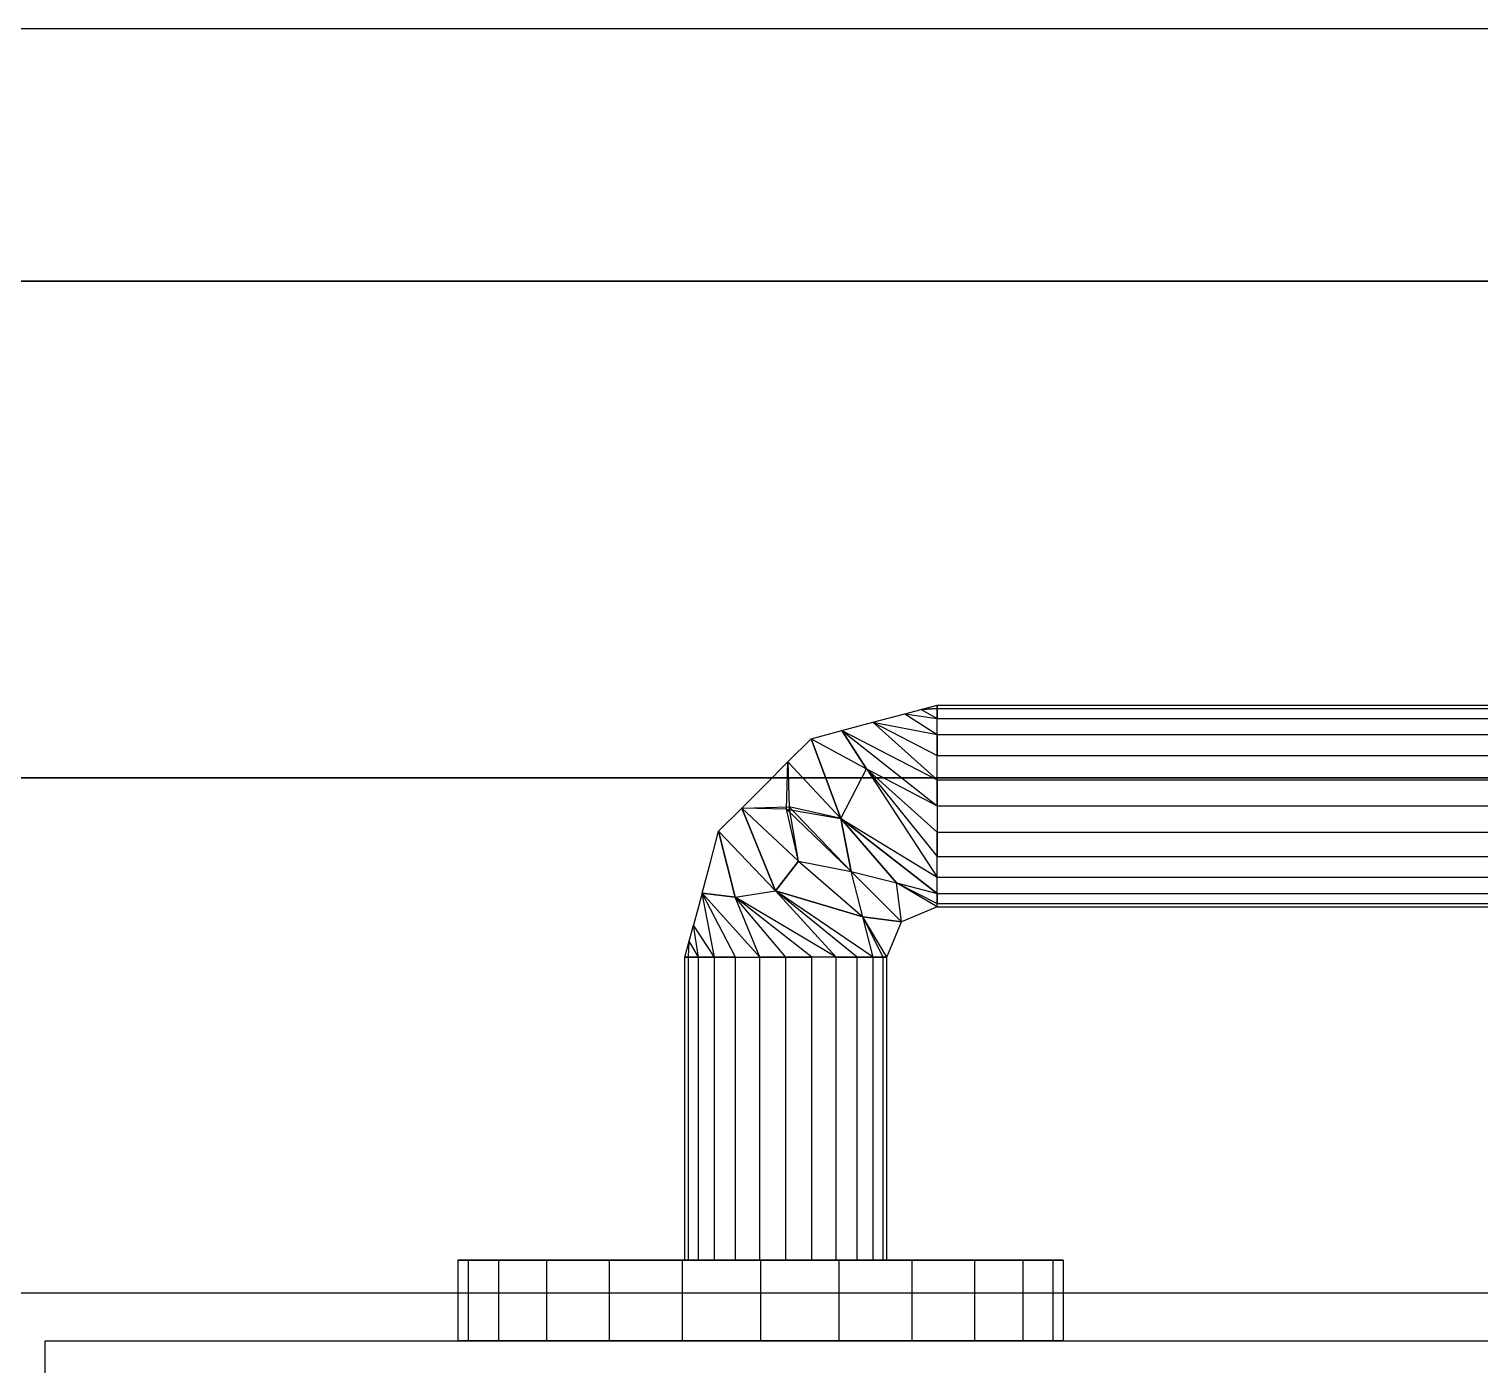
# Model space of a CAD drawing. Header units: millimetres. Extents: x 5543 to 15648, y 4351 to 19091.
# Drawn here: x 12288.1 to 12431.9, y 6018.9 to 6151.3 of the extents above; entities that cross this region are included whole.
import ezdxf

# ---------------------------------------------------------------- set-up
doc = ezdxf.new("R2010")
doc.units = ezdxf.units.MM
doc.layers.add('IfcObject', color=7, linetype='CONTINUOUS')

msp = doc.modelspace()

# ---------------------------------------------------------------- linework, layer by layer
at = {"layer": 'IfcObject'}
for p, q in [((14248.1, 6151.31, -4700), (6142.88, 6151.31, -4700)), ((14248.1, 6151.31, -4700), (6142.88, 6151.31, -4700)), ((13388.1, 6151.31, -5100), (11188.1, 6151.31, -5100)), ((13388.1, 6151.31, -5100), (11188.1, 6151.31, -5100)), ((11188.1, 6126.31, -5100), (13388.1, 6126.31, -5100)), ((11188.1, 6126.31, -5100), (13388.1, 6126.31, -5100)), ((13338.1, 6126.31, -5200), (11238.1, 6126.31, -5200)), ((13338.1, 6126.31, -5200), (11238.1, 6126.31, -5200)), ((12371.74, 6082.6, -6184), (12374.92, 6083.45, -6184)), ((12371.74, 6082.6, -6184), (12374.92, 6083.45, -6184)), ((12374.92, 6083.45, -6184), (12376.51, 6083.88, -6184)), ((12374.92, 6083.45, -6184), (12376.51, 6083.88, -6184)), ((12374.92, 6083.45, -6184), (12378.11, 6081.38, -6191.07)), ((12374.92, 6083.45, -6184), (12378.11, 6082.97, -6189)), ((12374.92, 6083.45, -6184), (12378.11, 6081.38, -6191.07)), ((12374.92, 6083.45, -6184), (12378.11, 6082.97, -6189)), ((12374.92, 6083.45, -6184), (12378.11, 6081.38, -6176.93)), ((12374.92, 6083.45, -6184), (12378.11, 6082.97, -6179)), ((12374.92, 6083.45, -6184), (12378.11, 6082.97, -6179)), ((12374.92, 6083.45, -6184), (12378.11, 6081.38, -6176.93)), ((12376.51, 6083.88, -6184), (12378.11, 6084.31, -6184)), ((12376.51, 6083.88, -6184), (12378.11, 6084.31, -6184)), ((12378.11, 6083.97, -6186.59), (12376.51, 6083.88, -6184)), ((12378.11, 6083.97, -6186.59), (12376.51, 6083.88, -6184)), ((12376.51, 6083.88, -6184), (12378.11, 6083.97, -6181.41)), ((12376.51, 6083.88, -6184), (12378.11, 6083.97, -6181.41)), ((12376.51, 6083.88, -6184), (12378.11, 6082.97, -6189)), ((12376.51, 6083.88, -6184), (12378.11, 6082.97, -6189)), ((12376.51, 6083.88, -6184), (12378.11, 6082.97, -6179)), ((12376.51, 6083.88, -6184), (12378.11, 6082.97, -6179)), ((12378.11, 6083.97, -6186.59), (12378.11, 6084.31, -6184)), ((12378.11, 6084.31, -6184), (12378.11, 6083.97, -6181.41)), ((12378.11, 6083.97, -6186.59), (12378.11, 6084.31, -6184)), ((12378.11, 6084.31, -6184), (12483.11, 6084.31, -6184)), ((12378.11, 6084.31, -6184), (12483.11, 6084.31, -6184)), ((12378.11, 6084.31, -6184), (12378.11, 6083.97, -6181.41)), ((12378.11, 6083.97, -6186.59), (12378.11, 6082.97, -6189)), ((12378.11, 6082.97, -6179), (12378.11, 6083.97, -6181.41)), ((12378.11, 6083.97, -6186.59), (12483.11, 6083.97, -6186.59)), ((12378.11, 6083.97, -6186.59), (12378.11, 6082.97, -6189)), ((12378.11, 6083.97, -6186.59), (12483.11, 6083.97, -6186.59)), ((12378.11, 6083.97, -6181.41), (12483.11, 6083.97, -6181.41)), ((12378.11, 6083.97, -6181.41), (12483.11, 6083.97, -6181.41)), ((12378.11, 6082.97, -6179), (12378.11, 6083.97, -6181.41)), ((12368.67, 6081.78, -6184), (12371.74, 6082.6, -6184)), ((12368.67, 6081.78, -6184), (12371.74, 6082.6, -6184)), ((12371.74, 6082.6, -6184), (12378.11, 6076.89, -6193.66)), ((12371.74, 6082.6, -6184), (12378.11, 6079.31, -6192.66)), ((12371.74, 6082.6, -6184), (12378.11, 6076.89, -6193.66)), ((12371.74, 6082.6, -6184), (12378.11, 6081.38, -6191.07)), ((12371.74, 6082.6, -6184), (12378.11, 6081.38, -6191.07)), ((12371.74, 6082.6, -6184), (12378.11, 6079.31, -6192.66)), ((12371.74, 6082.6, -6184), (12378.11, 6081.38, -6176.93)), ((12371.74, 6082.6, -6184), (12378.11, 6081.38, -6176.93)), ((12371.74, 6082.6, -6184), (12378.11, 6079.31, -6175.34)), ((12371.74, 6082.6, -6184), (12378.11, 6076.89, -6174.34)), ((12371.74, 6082.6, -6184), (12378.11, 6079.31, -6175.34)), ((12371.74, 6082.6, -6184), (12378.11, 6076.89, -6174.34)), ((12378.11, 6081.38, -6191.07), (12378.11, 6082.97, -6189)), ((12378.11, 6081.38, -6176.93), (12378.11, 6082.97, -6179)), ((12378.11, 6082.97, -6189), (12483.11, 6082.97, -6189)), ((12378.11, 6081.38, -6191.07), (12378.11, 6082.97, -6189)), ((12378.11, 6082.97, -6189), (12483.11, 6082.97, -6189)), ((12378.11, 6082.97, -6179), (12483.11, 6082.97, -6179)), ((12378.11, 6082.97, -6179), (12483.11, 6082.97, -6179)), ((12378.11, 6081.38, -6176.93), (12378.11, 6082.97, -6179)), ((12365.61, 6080.96, -6184), (12363.32, 6078.67, -6184)), ((12365.61, 6080.96, -6184), (12363.32, 6078.67, -6184)), ((12365.61, 6080.96, -6184), (12368.67, 6081.78, -6184)), ((12365.61, 6080.96, -6184), (12368.67, 6081.78, -6184)), ((12365.61, 6080.96, -6184), (12371.09, 6077.98, -6192.69)), ((12368.57, 6073.06, -6193.85), (12365.61, 6080.96, -6184)), ((12368.57, 6073.06, -6193.85), (12365.61, 6080.96, -6184)), ((12365.61, 6080.96, -6184), (12371.09, 6077.98, -6192.69)), ((12365.61, 6080.96, -6184), (12368.57, 6073.06, -6174.15)), ((12365.61, 6080.96, -6184), (12371.09, 6077.98, -6175.31)), ((12365.61, 6080.96, -6184), (12371.09, 6077.98, -6175.31)), ((12365.61, 6080.96, -6184), (12368.57, 6073.06, -6174.15)), ((12368.67, 6081.78, -6184), (12378.11, 6076.89, -6193.66)), ((12368.67, 6081.78, -6184), (12378.11, 6074.31, -6194)), ((12371.09, 6077.98, -6192.69), (12368.67, 6081.78, -6184)), ((12368.67, 6081.78, -6184), (12378.11, 6074.31, -6194)), ((12368.67, 6081.78, -6184), (12378.11, 6076.89, -6193.66)), ((12371.09, 6077.98, -6192.69), (12368.67, 6081.78, -6184)), ((12368.67, 6081.78, -6184), (12371.09, 6077.98, -6175.31)), ((12368.67, 6081.78, -6184), (12378.11, 6076.89, -6174.34)), ((12368.67, 6081.78, -6184), (12378.11, 6074.31, -6174)), ((12368.67, 6081.78, -6184), (12378.11, 6076.89, -6174.34)), ((12368.67, 6081.78, -6184), (12378.11, 6074.31, -6174)), ((12368.67, 6081.78, -6184), (12371.09, 6077.98, -6175.31)), ((12378.11, 6079.31, -6192.66), (12378.11, 6081.38, -6191.07)), ((12378.11, 6081.38, -6176.93), (12378.11, 6079.31, -6175.34)), ((12378.11, 6079.31, -6192.66), (12378.11, 6081.38, -6191.07)), ((12378.11, 6081.38, -6191.07), (12483.11, 6081.38, -6191.07)), ((12378.11, 6081.38, -6191.07), (12483.11, 6081.38, -6191.07)), ((12378.11, 6081.38, -6176.93), (12483.11, 6081.38, -6176.93)), ((12378.11, 6081.38, -6176.93), (12378.11, 6079.31, -6175.34)), ((12378.11, 6081.38, -6176.93), (12483.11, 6081.38, -6176.93)), ((12378.11, 6076.89, -6193.66), (12378.11, 6079.31, -6192.66)), ((12378.11, 6076.89, -6174.34), (12378.11, 6079.31, -6175.34)), ((12378.11, 6079.31, -6192.66), (12483.11, 6079.31, -6192.66)), ((12378.11, 6076.89, -6193.66), (12378.11, 6079.31, -6192.66)), ((12378.11, 6079.31, -6192.66), (12483.11, 6079.31, -6192.66)), ((12378.11, 6079.31, -6175.34), (12483.11, 6079.31, -6175.34)), ((12378.11, 6079.31, -6175.34), (12483.11, 6079.31, -6175.34)), ((12378.11, 6076.89, -6174.34), (12378.11, 6079.31, -6175.34)), ((12363.32, 6078.67, -6184), (12361.03, 6076.38, -6184)), ((12363.32, 6078.67, -6184), (12361.03, 6076.38, -6184)), ((12363.18, 6073.98, -6192.06), (12363.32, 6078.67, -6184)), ((12363.18, 6073.98, -6192.06), (12363.32, 6078.67, -6184)), ((12368.57, 6073.06, -6193.85), (12363.32, 6078.67, -6184)), ((12368.57, 6073.06, -6193.85), (12363.32, 6078.67, -6184)), ((12363.32, 6078.67, -6184), (12368.57, 6073.06, -6174.15)), ((12363.32, 6078.67, -6184), (12363.43, 6074.23, -6175.94)), ((12363.32, 6078.67, -6184), (12368.57, 6073.06, -6174.15)), ((12363.32, 6078.67, -6184), (12363.43, 6074.23, -6175.94)), ((12368.57, 6073.06, -6193.85), (12371.09, 6077.98, -6192.69)), ((12368.57, 6073.06, -6193.85), (12371.09, 6077.98, -6192.69)), ((12368.57, 6073.06, -6174.15), (12371.09, 6077.98, -6175.31)), ((12368.57, 6073.06, -6174.15), (12371.09, 6077.98, -6175.31)), ((12371.09, 6077.98, -6192.69), (12378.11, 6067.24, -6191.07)), ((12371.09, 6077.98, -6192.69), (12378.11, 6069.31, -6192.66)), ((12371.09, 6077.98, -6192.69), (12378.11, 6074.31, -6194)), ((12371.09, 6077.98, -6192.69), (12378.11, 6067.24, -6191.07)), ((12371.09, 6077.98, -6192.69), (12378.11, 6069.31, -6192.66)), ((12371.09, 6077.98, -6192.69), (12378.11, 6071.72, -6193.66)), ((12371.09, 6077.98, -6192.69), (12378.11, 6071.72, -6193.66)), ((12371.09, 6077.98, -6192.69), (12378.11, 6074.31, -6194)), ((12371.09, 6077.98, -6175.31), (12378.11, 6071.72, -6174.34)), ((12371.09, 6077.98, -6175.31), (12378.11, 6069.31, -6175.34)), ((12371.09, 6077.98, -6175.31), (12378.11, 6067.24, -6176.93)), ((12371.09, 6077.98, -6175.31), (12378.11, 6069.31, -6175.34)), ((12371.09, 6077.98, -6175.31), (12378.11, 6074.31, -6174)), ((12371.09, 6077.98, -6175.31), (12378.11, 6071.72, -6174.34)), ((12371.09, 6077.98, -6175.31), (12378.11, 6074.31, -6174)), ((12371.09, 6077.98, -6175.31), (12378.11, 6067.24, -6176.93)), ((11238.1, 6077.09, -5200), (13338.1, 6077.09, -5200)), ((11238.1, 6077.09, -5200), (13338.1, 6077.09, -5200)), ((13322.22, 6077.09, -5215.88), (11253.97, 6077.09, -5215.88)), ((13322.22, 6077.09, -5215.88), (11253.97, 6077.09, -5215.88)), ((12358.74, 6074.09, -6184), (12361.03, 6076.38, -6184)), ((12358.74, 6074.09, -6184), (12361.03, 6076.38, -6184)), ((12378.11, 6076.89, -6193.66), (12378.11, 6074.31, -6194)), ((12378.11, 6074.31, -6174), (12378.11, 6076.89, -6174.34)), ((12378.11, 6076.89, -6193.66), (12483.11, 6076.89, -6193.66)), ((12378.11, 6076.89, -6193.66), (12483.11, 6076.89, -6193.66)), ((12378.11, 6076.89, -6193.66), (12378.11, 6074.31, -6194)), ((12378.11, 6076.89, -6174.34), (12483.11, 6076.89, -6174.34)), ((12378.11, 6076.89, -6174.34), (12483.11, 6076.89, -6174.34)), ((12378.11, 6074.31, -6174), (12378.11, 6076.89, -6174.34)), ((12356.45, 6071.81, -6184), (12358.74, 6074.09, -6184)), ((12356.45, 6071.81, -6184), (12358.74, 6074.09, -6184)), ((12358.74, 6074.09, -6184), (12363.43, 6074.23, -6175.94)), ((12358.74, 6074.09, -6184), (12363.43, 6074.23, -6175.94)), ((12364.35, 6068.84, -6193.85), (12358.74, 6074.09, -6184)), ((12363.18, 6073.98, -6192.06), (12358.74, 6074.09, -6184)), ((12362.07, 6065.89, -6193.72), (12358.74, 6074.09, -6184)), ((12364.35, 6068.84, -6193.85), (12358.74, 6074.09, -6184)), ((12363.18, 6073.98, -6192.06), (12358.74, 6074.09, -6184)), ((12362.07, 6065.89, -6193.72), (12358.74, 6074.09, -6184)), ((12358.74, 6074.09, -6184), (12362.07, 6065.89, -6174.28)), ((12358.74, 6074.09, -6184), (12364.35, 6068.84, -6174.15)), ((12358.74, 6074.09, -6184), (12364.35, 6068.84, -6174.15)), ((12358.74, 6074.09, -6184), (12362.07, 6065.89, -6174.28)), ((12363.18, 6073.98, -6192.06), (12368.57, 6073.06, -6193.85)), ((12363.18, 6073.98, -6192.06), (12369.6, 6067.81, -6193.55)), ((12364.35, 6068.84, -6193.85), (12363.18, 6073.98, -6192.06)), ((12363.18, 6073.98, -6192.06), (12369.6, 6067.81, -6193.55)), ((12364.35, 6068.84, -6193.85), (12363.18, 6073.98, -6192.06)), ((12363.18, 6073.98, -6192.06), (12368.57, 6073.06, -6193.85)), ((12364.35, 6068.84, -6174.15), (12363.43, 6074.23, -6175.94)), ((12369.6, 6067.81, -6174.45), (12363.43, 6074.23, -6175.94)), ((12369.6, 6067.81, -6174.45), (12363.43, 6074.23, -6175.94)), ((12368.57, 6073.06, -6174.15), (12363.43, 6074.23, -6175.94)), ((12368.57, 6073.06, -6174.15), (12363.43, 6074.23, -6175.94)), ((12364.35, 6068.84, -6174.15), (12363.43, 6074.23, -6175.94)), ((12378.11, 6074.31, -6194), (12378.11, 6071.72, -6193.66)), ((12378.11, 6074.31, -6174), (12378.11, 6071.72, -6174.34)), ((12378.11, 6074.31, -6194), (12483.11, 6074.31, -6194)), ((12378.11, 6074.31, -6194), (12378.11, 6071.72, -6193.66)), ((12378.11, 6074.31, -6194), (12483.11, 6074.31, -6194)), ((12378.11, 6074.31, -6174), (12483.11, 6074.31, -6174)), ((12378.11, 6074.31, -6174), (12378.11, 6071.72, -6174.34)), ((12378.11, 6074.31, -6174), (12483.11, 6074.31, -6174)), ((12368.57, 6073.06, -6193.85), (12369.6, 6067.81, -6193.55)), ((12368.57, 6073.06, -6193.85), (12374.09, 6066.68, -6191.51)), ((12368.57, 6073.06, -6193.85), (12369.6, 6067.81, -6193.55)), ((12368.57, 6073.06, -6193.85), (12374.09, 6066.68, -6191.51)), ((12368.57, 6073.06, -6193.85), (12378.11, 6065.65, -6189)), ((12368.57, 6073.06, -6193.85), (12378.11, 6067.24, -6191.07)), ((12368.57, 6073.06, -6193.85), (12378.11, 6065.65, -6189)), ((12368.57, 6073.06, -6193.85), (12378.11, 6067.24, -6191.07)), ((12378.11, 6065.65, -6179), (12368.57, 6073.06, -6174.15)), ((12374.09, 6066.68, -6176.49), (12368.57, 6073.06, -6174.15)), ((12369.6, 6067.81, -6174.45), (12368.57, 6073.06, -6174.15)), ((12374.09, 6066.68, -6176.49), (12368.57, 6073.06, -6174.15)), ((12369.6, 6067.81, -6174.45), (12368.57, 6073.06, -6174.15)), ((12378.11, 6065.65, -6179), (12368.57, 6073.06, -6174.15)), ((12368.57, 6073.06, -6174.15), (12378.11, 6067.24, -6176.93)), ((12368.57, 6073.06, -6174.15), (12378.11, 6067.24, -6176.93)), ((12355.63, 6068.74, -6184), (12356.45, 6071.81, -6184)), ((12355.63, 6068.74, -6184), (12356.45, 6071.81, -6184)), ((12358.08, 6065.27, -6192.08), (12356.45, 6071.81, -6184)), ((12362.07, 6065.89, -6193.72), (12356.45, 6071.81, -6184)), ((12358.08, 6065.27, -6192.08), (12356.45, 6071.81, -6184)), ((12362.07, 6065.89, -6193.72), (12356.45, 6071.81, -6184)), ((12356.45, 6071.81, -6184), (12358.08, 6065.27, -6175.92)), ((12356.45, 6071.81, -6184), (12362.07, 6065.89, -6174.28)), ((12356.45, 6071.81, -6184), (12358.08, 6065.27, -6175.92)), ((12356.45, 6071.81, -6184), (12362.07, 6065.89, -6174.28)), ((12378.11, 6069.31, -6192.66), (12378.11, 6071.72, -6193.66)), ((12378.11, 6071.72, -6174.34), (12378.11, 6069.31, -6175.34)), ((12378.11, 6069.31, -6192.66), (12378.11, 6071.72, -6193.66)), ((12378.11, 6071.72, -6193.66), (12483.11, 6071.72, -6193.66)), ((12378.11, 6071.72, -6193.66), (12483.11, 6071.72, -6193.66)), ((12378.11, 6071.72, -6174.34), (12483.11, 6071.72, -6174.34)), ((12378.11, 6071.72, -6174.34), (12378.11, 6069.31, -6175.34)), ((12378.11, 6071.72, -6174.34), (12483.11, 6071.72, -6174.34)), ((12378.11, 6067.24, -6191.07), (12378.11, 6069.31, -6192.66)), ((12378.11, 6067.24, -6176.93), (12378.11, 6069.31, -6175.34)), ((12378.11, 6067.24, -6191.07), (12378.11, 6069.31, -6192.66)), ((12378.11, 6069.31, -6192.66), (12483.11, 6069.31, -6192.66)), ((12378.11, 6069.31, -6192.66), (12483.11, 6069.31, -6192.66)), ((12378.11, 6069.31, -6175.34), (12483.11, 6069.31, -6175.34)), ((12378.11, 6069.31, -6175.34), (12483.11, 6069.31, -6175.34)), ((12378.11, 6067.24, -6176.93), (12378.11, 6069.31, -6175.34)), ((12354.81, 6065.67, -6184), (12355.63, 6068.74, -6184)), ((12354.81, 6065.67, -6184), (12355.63, 6068.74, -6184)), ((12362.07, 6065.89, -6193.72), (12364.35, 6068.84, -6193.85)), ((12362.07, 6065.89, -6193.72), (12364.35, 6068.84, -6193.85)), ((12364.35, 6068.84, -6174.15), (12362.07, 6065.89, -6174.28)), ((12364.35, 6068.84, -6174.15), (12362.07, 6065.89, -6174.28)), ((12364.35, 6068.84, -6193.85), (12370.73, 6063.32, -6191.51)), ((12364.35, 6068.84, -6193.85), (12369.6, 6067.81, -6193.55)), ((12364.35, 6068.84, -6193.85), (12370.73, 6063.32, -6191.51)), ((12364.35, 6068.84, -6193.85), (12369.6, 6067.81, -6193.55)), ((12364.35, 6068.84, -6174.15), (12370.73, 6063.32, -6176.49)), ((12364.35, 6068.84, -6174.15), (12369.6, 6067.81, -6174.45)), ((12364.35, 6068.84, -6174.15), (12370.73, 6063.32, -6176.49)), ((12364.35, 6068.84, -6174.15), (12369.6, 6067.81, -6174.45)), ((12370.73, 6063.32, -6191.51), (12369.6, 6067.81, -6193.55)), ((12369.6, 6067.81, -6193.55), (12374.57, 6062.84, -6184)), ((12370.73, 6063.32, -6191.51), (12369.6, 6067.81, -6193.55)), ((12369.6, 6067.81, -6193.55), (12374.09, 6066.68, -6191.51)), ((12369.6, 6067.81, -6193.55), (12374.57, 6062.84, -6184)), ((12369.6, 6067.81, -6193.55), (12374.09, 6066.68, -6191.51)), ((12370.73, 6063.32, -6176.49), (12369.6, 6067.81, -6174.45)), ((12369.6, 6067.81, -6174.45), (12374.09, 6066.68, -6176.49)), ((12374.57, 6062.84, -6184), (12369.6, 6067.81, -6174.45)), ((12369.6, 6067.81, -6174.45), (12374.09, 6066.68, -6176.49)), ((12374.57, 6062.84, -6184), (12369.6, 6067.81, -6174.45)), ((12370.73, 6063.32, -6176.49), (12369.6, 6067.81, -6174.45)), ((12374.57, 6062.84, -6184), (12374.09, 6066.68, -6191.51)), ((12378.11, 6064.31, -6184), (12374.09, 6066.68, -6191.51)), ((12374.09, 6066.68, -6191.51), (12378.11, 6064.65, -6186.59)), ((12374.09, 6066.68, -6191.51), (12378.11, 6065.65, -6189)), ((12374.09, 6066.68, -6191.51), (12378.11, 6065.65, -6189)), ((12378.11, 6064.31, -6184), (12374.09, 6066.68, -6191.51)), ((12374.09, 6066.68, -6191.51), (12378.11, 6064.65, -6186.59)), ((12374.57, 6062.84, -6184), (12374.09, 6066.68, -6191.51)), ((12378.11, 6064.31, -6184), (12374.09, 6066.68, -6176.49)), ((12374.57, 6062.84, -6184), (12374.09, 6066.68, -6176.49)), ((12374.09, 6066.68, -6176.49), (12378.11, 6065.65, -6179)), ((12374.57, 6062.84, -6184), (12374.09, 6066.68, -6176.49)), ((12378.11, 6064.31, -6184), (12374.09, 6066.68, -6176.49)), ((12374.09, 6066.68, -6176.49), (12378.11, 6064.65, -6181.41)), ((12374.09, 6066.68, -6176.49), (12378.11, 6065.65, -6179)), ((12374.09, 6066.68, -6176.49), (12378.11, 6064.65, -6181.41)), ((12378.11, 6065.65, -6189), (12378.11, 6067.24, -6191.07)), ((12378.11, 6065.65, -6179), (12378.11, 6067.24, -6176.93)), ((12378.11, 6067.24, -6191.07), (12483.11, 6067.24, -6191.07)), ((12378.11, 6065.65, -6189), (12378.11, 6067.24, -6191.07)), ((12378.11, 6067.24, -6191.07), (12483.11, 6067.24, -6191.07)), ((12378.11, 6067.24, -6176.93), (12483.11, 6067.24, -6176.93)), ((12378.11, 6067.24, -6176.93), (12483.11, 6067.24, -6176.93)), ((12378.11, 6065.65, -6179), (12378.11, 6067.24, -6176.93)), ((12354.81, 6065.67, -6184), (12353.96, 6062.49, -6184)), ((12354.81, 6065.67, -6184), (12353.96, 6062.49, -6184)), ((12360.52, 6059.31, -6193.66), (12354.81, 6065.67, -6184)), ((12358.08, 6065.27, -6192.08), (12354.81, 6065.67, -6184)), ((12358.08, 6065.27, -6192.08), (12354.81, 6065.67, -6184)), ((12358.11, 6059.31, -6192.66), (12354.81, 6065.67, -6184)), ((12356.03, 6059.31, -6191.07), (12354.81, 6065.67, -6184)), ((12358.11, 6059.31, -6192.66), (12354.81, 6065.67, -6184)), ((12360.52, 6059.31, -6193.66), (12354.81, 6065.67, -6184)), ((12356.03, 6059.31, -6191.07), (12354.81, 6065.67, -6184)), ((12354.81, 6065.67, -6184), (12358.08, 6065.27, -6175.92)), ((12356.03, 6059.31, -6176.93), (12354.81, 6065.67, -6184)), ((12356.03, 6059.31, -6176.93), (12354.81, 6065.67, -6184)), ((12358.11, 6059.31, -6175.34), (12354.81, 6065.67, -6184)), ((12360.52, 6059.31, -6174.34), (12354.81, 6065.67, -6184)), ((12358.11, 6059.31, -6175.34), (12354.81, 6065.67, -6184)), ((12354.81, 6065.67, -6184), (12358.08, 6065.27, -6175.92)), ((12360.52, 6059.31, -6174.34), (12354.81, 6065.67, -6184)), ((12358.08, 6065.27, -6192.08), (12362.07, 6065.89, -6193.72)), ((12358.08, 6065.27, -6192.08), (12362.07, 6065.89, -6193.72)), ((12358.08, 6065.27, -6175.92), (12362.07, 6065.89, -6174.28)), ((12358.08, 6065.27, -6175.92), (12362.07, 6065.89, -6174.28)), ((12360.52, 6059.31, -6193.66), (12358.08, 6065.27, -6192.08)), ((12368.11, 6059.31, -6192.66), (12358.08, 6065.27, -6192.08)), ((12365.69, 6059.31, -6193.66), (12358.08, 6065.27, -6192.08)), ((12363.11, 6059.31, -6194), (12358.08, 6065.27, -6192.08)), ((12360.52, 6059.31, -6193.66), (12358.08, 6065.27, -6192.08)), ((12365.69, 6059.31, -6193.66), (12358.08, 6065.27, -6192.08)), ((12363.11, 6059.31, -6194), (12358.08, 6065.27, -6192.08)), ((12368.11, 6059.31, -6192.66), (12358.08, 6065.27, -6192.08)), ((12363.11, 6059.31, -6174), (12358.08, 6065.27, -6175.92)), ((12360.52, 6059.31, -6174.34), (12358.08, 6065.27, -6175.92)), ((12360.52, 6059.31, -6174.34), (12358.08, 6065.27, -6175.92)), ((12368.11, 6059.31, -6175.34), (12358.08, 6065.27, -6175.92)), ((12365.69, 6059.31, -6174.34), (12358.08, 6065.27, -6175.92)), ((12363.11, 6059.31, -6174), (12358.08, 6065.27, -6175.92)), ((12365.69, 6059.31, -6174.34), (12358.08, 6065.27, -6175.92)), ((12368.11, 6059.31, -6175.34), (12358.08, 6065.27, -6175.92)), ((12362.07, 6065.89, -6193.72), (12370.73, 6063.32, -6191.51)), ((12368.11, 6059.31, -6192.66), (12362.07, 6065.89, -6193.72)), ((12362.07, 6065.89, -6193.72), (12370.73, 6063.32, -6191.51)), ((12371.77, 6059.31, -6189), (12362.07, 6065.89, -6193.72)), ((12370.18, 6059.31, -6191.07), (12362.07, 6065.89, -6193.72)), ((12368.11, 6059.31, -6192.66), (12362.07, 6065.89, -6193.72)), ((12370.18, 6059.31, -6191.07), (12362.07, 6065.89, -6193.72)), ((12371.77, 6059.31, -6189), (12362.07, 6065.89, -6193.72)), ((12370.18, 6059.31, -6176.93), (12362.07, 6065.89, -6174.28)), ((12371.77, 6059.31, -6179), (12362.07, 6065.89, -6174.28)), ((12370.73, 6063.32, -6176.49), (12362.07, 6065.89, -6174.28)), ((12370.73, 6063.32, -6176.49), (12362.07, 6065.89, -6174.28)), ((12371.77, 6059.31, -6179), (12362.07, 6065.89, -6174.28)), ((12370.18, 6059.31, -6176.93), (12362.07, 6065.89, -6174.28)), ((12368.11, 6059.31, -6175.34), (12362.07, 6065.89, -6174.28)), ((12368.11, 6059.31, -6175.34), (12362.07, 6065.89, -6174.28)), ((12378.11, 6064.65, -6186.59), (12378.11, 6065.65, -6189)), ((12378.11, 6065.65, -6179), (12378.11, 6064.65, -6181.41)), ((12378.11, 6064.65, -6186.59), (12378.11, 6065.65, -6189)), ((12378.11, 6065.65, -6189), (12483.11, 6065.65, -6189)), ((12378.11, 6065.65, -6189), (12483.11, 6065.65, -6189)), ((12378.11, 6065.65, -6179), (12483.11, 6065.65, -6179)), ((12378.11, 6065.65, -6179), (12378.11, 6064.65, -6181.41)), ((12378.11, 6065.65, -6179), (12483.11, 6065.65, -6179)), ((12371.77, 6059.31, -6189), (12370.73, 6063.32, -6191.51)), ((12370.73, 6063.32, -6191.51), (12374.57, 6062.84, -6184)), ((12373.11, 6059.31, -6184), (12370.73, 6063.32, -6191.51)), ((12372.76, 6059.31, -6186.59), (12370.73, 6063.32, -6191.51)), ((12371.77, 6059.31, -6189), (12370.73, 6063.32, -6191.51)), ((12372.76, 6059.31, -6186.59), (12370.73, 6063.32, -6191.51)), ((12373.11, 6059.31, -6184), (12370.73, 6063.32, -6191.51)), ((12370.73, 6063.32, -6191.51), (12374.57, 6062.84, -6184)), ((12371.77, 6059.31, -6179), (12370.73, 6063.32, -6176.49)), ((12372.76, 6059.31, -6181.41), (12370.73, 6063.32, -6176.49)), ((12371.77, 6059.31, -6179), (12370.73, 6063.32, -6176.49)), ((12374.57, 6062.84, -6184), (12370.73, 6063.32, -6176.49)), ((12373.11, 6059.31, -6184), (12370.73, 6063.32, -6176.49)), ((12372.76, 6059.31, -6181.41), (12370.73, 6063.32, -6176.49)), ((12374.57, 6062.84, -6184), (12370.73, 6063.32, -6176.49)), ((12373.11, 6059.31, -6184), (12370.73, 6063.32, -6176.49)), ((12378.11, 6064.31, -6184), (12374.57, 6062.84, -6184)), ((12378.11, 6064.31, -6184), (12374.57, 6062.84, -6184)), ((12378.11, 6064.31, -6184), (12378.11, 6064.65, -6186.59)), ((12378.11, 6064.31, -6184), (12378.11, 6064.65, -6181.41)), ((12378.11, 6064.31, -6184), (12378.11, 6064.65, -6186.59)), ((12378.11, 6064.65, -6186.59), (12483.11, 6064.65, -6186.59)), ((12378.11, 6064.65, -6186.59), (12483.11, 6064.65, -6186.59)), ((12378.11, 6064.65, -6181.41), (12483.11, 6064.65, -6181.41)), ((12378.11, 6064.31, -6184), (12378.11, 6064.65, -6181.41)), ((12378.11, 6064.65, -6181.41), (12483.11, 6064.65, -6181.41)), ((12378.11, 6064.31, -6184), (12483.11, 6064.31, -6184)), ((12378.11, 6064.31, -6184), (12483.11, 6064.31, -6184)), ((12353.53, 6060.9, -6184), (12353.96, 6062.49, -6184)), ((12353.53, 6060.9, -6184), (12353.96, 6062.49, -6184)), ((12354.44, 6059.31, -6189), (12353.96, 6062.49, -6184)), ((12356.03, 6059.31, -6191.07), (12353.96, 6062.49, -6184)), ((12356.03, 6059.31, -6191.07), (12353.96, 6062.49, -6184)), ((12354.44, 6059.31, -6189), (12353.96, 6062.49, -6184)), ((12356.03, 6059.31, -6176.93), (12353.96, 6062.49, -6184)), ((12354.44, 6059.31, -6179), (12353.96, 6062.49, -6184)), ((12356.03, 6059.31, -6176.93), (12353.96, 6062.49, -6184)), ((12354.44, 6059.31, -6179), (12353.96, 6062.49, -6184)), ((12373.11, 6059.31, -6184), (12374.57, 6062.84, -6184)), ((12373.11, 6059.31, -6184), (12374.57, 6062.84, -6184)), ((12353.11, 6059.31, -6184), (12353.53, 6060.9, -6184)), ((12353.11, 6059.31, -6184), (12353.53, 6060.9, -6184)), ((12353.45, 6059.31, -6186.59), (12353.53, 6060.9, -6184)), ((12353.45, 6059.31, -6186.59), (12353.53, 6060.9, -6184)), ((12353.45, 6059.31, -6181.41), (12353.53, 6060.9, -6184)), ((12353.45, 6059.31, -6181.41), (12353.53, 6060.9, -6184)), ((12354.44, 6059.31, -6189), (12353.53, 6060.9, -6184)), ((12354.44, 6059.31, -6189), (12353.53, 6060.9, -6184)), ((12354.44, 6059.31, -6179), (12353.53, 6060.9, -6184)), ((12354.44, 6059.31, -6179), (12353.53, 6060.9, -6184)), ((12353.11, 6029.31, -6184), (12353.11, 6059.31, -6184)), ((12353.45, 6059.31, -6186.59), (12353.11, 6059.31, -6184)), ((12353.11, 6059.31, -6184), (12353.45, 6059.31, -6181.41)), ((12353.11, 6029.31, -6184), (12353.11, 6059.31, -6184)), ((12353.45, 6059.31, -6186.59), (12353.11, 6059.31, -6184)), ((12353.11, 6059.31, -6184), (12353.45, 6059.31, -6181.41)), ((12353.45, 6029.31, -6186.59), (12353.45, 6059.31, -6186.59)), ((12353.45, 6029.31, -6186.59), (12353.45, 6059.31, -6186.59)), ((12353.45, 6059.31, -6186.59), (12354.44, 6059.31, -6189)), ((12354.44, 6059.31, -6179), (12353.45, 6059.31, -6181.41)), ((12353.45, 6029.31, -6181.41), (12353.45, 6059.31, -6181.41)), ((12353.45, 6029.31, -6181.41), (12353.45, 6059.31, -6181.41)), ((12353.45, 6059.31, -6186.59), (12354.44, 6059.31, -6189)), ((12354.44, 6059.31, -6179), (12353.45, 6059.31, -6181.41)), ((12354.44, 6029.31, -6189), (12354.44, 6059.31, -6189)), ((12354.44, 6059.31, -6189), (12356.03, 6059.31, -6191.07)), ((12354.44, 6029.31, -6189), (12354.44, 6059.31, -6189)), ((12354.44, 6029.31, -6179), (12354.44, 6059.31, -6179)), ((12356.03, 6059.31, -6176.93), (12354.44, 6059.31, -6179)), ((12354.44, 6029.31, -6179), (12354.44, 6059.31, -6179)), ((12354.44, 6059.31, -6189), (12356.03, 6059.31, -6191.07)), ((12356.03, 6059.31, -6176.93), (12354.44, 6059.31, -6179)), ((12356.03, 6029.31, -6191.07), (12356.03, 6059.31, -6191.07)), ((12356.03, 6059.31, -6191.07), (12358.11, 6059.31, -6192.66)), ((12356.03, 6029.31, -6191.07), (12356.03, 6059.31, -6191.07)), ((12356.03, 6029.31, -6176.93), (12356.03, 6059.31, -6176.93)), ((12358.11, 6059.31, -6175.34), (12356.03, 6059.31, -6176.93)), ((12356.03, 6029.31, -6176.93), (12356.03, 6059.31, -6176.93)), ((12356.03, 6059.31, -6191.07), (12358.11, 6059.31, -6192.66)), ((12358.11, 6059.31, -6175.34), (12356.03, 6059.31, -6176.93)), ((12358.11, 6029.31, -6192.66), (12358.11, 6059.31, -6192.66)), ((12358.11, 6029.31, -6192.66), (12358.11, 6059.31, -6192.66)), ((12358.11, 6059.31, -6192.66), (12360.52, 6059.31, -6193.66)), ((12358.11, 6029.31, -6175.34), (12358.11, 6059.31, -6175.34)), ((12358.11, 6059.31, -6175.34), (12360.52, 6059.31, -6174.34)), ((12358.11, 6029.31, -6175.34), (12358.11, 6059.31, -6175.34)), ((12358.11, 6059.31, -6192.66), (12360.52, 6059.31, -6193.66)), ((12358.11, 6059.31, -6175.34), (12360.52, 6059.31, -6174.34)), ((12360.52, 6029.31, -6193.66), (12360.52, 6059.31, -6193.66)), ((12360.52, 6029.31, -6193.66), (12360.52, 6059.31, -6193.66)), ((12360.52, 6059.31, -6193.66), (12363.11, 6059.31, -6194)), ((12360.52, 6029.31, -6174.34), (12360.52, 6059.31, -6174.34)), ((12363.11, 6059.31, -6174), (12360.52, 6059.31, -6174.34)), ((12360.52, 6029.31, -6174.34), (12360.52, 6059.31, -6174.34)), ((12360.52, 6059.31, -6193.66), (12363.11, 6059.31, -6194)), ((12363.11, 6059.31, -6174), (12360.52, 6059.31, -6174.34)), ((12363.11, 6029.31, -6194), (12363.11, 6059.31, -6194)), ((12363.11, 6029.31, -6194), (12363.11, 6059.31, -6194)), ((12363.11, 6059.31, -6194), (12365.69, 6059.31, -6193.66)), ((12365.69, 6059.31, -6174.34), (12363.11, 6059.31, -6174)), ((12363.11, 6029.31, -6174), (12363.11, 6059.31, -6174)), ((12363.11, 6029.31, -6174), (12363.11, 6059.31, -6174)), ((12363.11, 6059.31, -6194), (12365.69, 6059.31, -6193.66)), ((12365.69, 6059.31, -6174.34), (12363.11, 6059.31, -6174)), ((12365.69, 6029.31, -6193.66), (12365.69, 6059.31, -6193.66)), ((12368.11, 6059.31, -6192.66), (12365.69, 6059.31, -6193.66)), ((12365.69, 6029.31, -6193.66), (12365.69, 6059.31, -6193.66)), ((12368.11, 6059.31, -6175.34), (12365.69, 6059.31, -6174.34)), ((12365.69, 6029.31, -6174.34), (12365.69, 6059.31, -6174.34)), ((12365.69, 6029.31, -6174.34), (12365.69, 6059.31, -6174.34)), ((12368.11, 6059.31, -6192.66), (12365.69, 6059.31, -6193.66)), ((12368.11, 6059.31, -6175.34), (12365.69, 6059.31, -6174.34)), ((12368.11, 6029.31, -6192.66), (12368.11, 6059.31, -6192.66)), ((12368.11, 6029.31, -6192.66), (12368.11, 6059.31, -6192.66)), ((12368.11, 6059.31, -6192.66), (12370.18, 6059.31, -6191.07)), ((12370.18, 6059.31, -6176.93), (12368.11, 6059.31, -6175.34)), ((12368.11, 6029.31, -6175.34), (12368.11, 6059.31, -6175.34)), ((12368.11, 6029.31, -6175.34), (12368.11, 6059.31, -6175.34)), ((12368.11, 6059.31, -6192.66), (12370.18, 6059.31, -6191.07)), ((12370.18, 6059.31, -6176.93), (12368.11, 6059.31, -6175.34)), ((12370.18, 6029.31, -6191.07), (12370.18, 6059.31, -6191.07)), ((12370.18, 6059.31, -6191.07), (12371.77, 6059.31, -6189)), ((12370.18, 6029.31, -6191.07), (12370.18, 6059.31, -6191.07)), ((12370.18, 6029.31, -6176.93), (12370.18, 6059.31, -6176.93)), ((12371.77, 6059.31, -6179), (12370.18, 6059.31, -6176.93)), ((12370.18, 6029.31, -6176.93), (12370.18, 6059.31, -6176.93)), ((12370.18, 6059.31, -6191.07), (12371.77, 6059.31, -6189)), ((12371.77, 6059.31, -6179), (12370.18, 6059.31, -6176.93)), ((12371.77, 6029.31, -6189), (12371.77, 6059.31, -6189)), ((12371.77, 6059.31, -6189), (12372.76, 6059.31, -6186.59)), ((12371.77, 6029.31, -6189), (12371.77, 6059.31, -6189)), ((12371.77, 6029.31, -6179), (12371.77, 6059.31, -6179)), ((12372.76, 6059.31, -6181.41), (12371.77, 6059.31, -6179)), ((12371.77, 6029.31, -6179), (12371.77, 6059.31, -6179)), ((12371.77, 6059.31, -6189), (12372.76, 6059.31, -6186.59)), ((12372.76, 6059.31, -6181.41), (12371.77, 6059.31, -6179)), ((12372.76, 6029.31, -6186.59), (12372.76, 6059.31, -6186.59)), ((12372.76, 6029.31, -6186.59), (12372.76, 6059.31, -6186.59)), ((12372.76, 6059.31, -6186.59), (12373.11, 6059.31, -6184)), ((12372.76, 6029.31, -6181.41), (12372.76, 6059.31, -6181.41)), ((12373.11, 6059.31, -6184), (12372.76, 6059.31, -6181.41)), ((12372.76, 6029.31, -6181.41), (12372.76, 6059.31, -6181.41)), ((12372.76, 6059.31, -6186.59), (12373.11, 6059.31, -6184)), ((12373.11, 6059.31, -6184), (12372.76, 6059.31, -6181.41)), ((12373.11, 6029.31, -6184), (12373.11, 6059.31, -6184)), ((12373.11, 6029.31, -6184), (12373.11, 6059.31, -6184)), ((12331.63, 6029.31, -6191.76), (12330.61, 6029.31, -6184)), ((12330.61, 6029.31, -6184), (12331.63, 6029.31, -6176.24)), ((12330.61, 6029.31, -6184), (12331.63, 6029.31, -6176.24)), ((12330.61, 6029.31, -6184), (12330.61, 6021.31, -6184)), ((12331.63, 6029.31, -6191.76), (12330.61, 6029.31, -6184)), ((12330.61, 6029.31, -6184), (12330.61, 6021.31, -6184)), ((12334.62, 6029.31, -6199), (12331.63, 6029.31, -6191.76)), ((12331.63, 6029.31, -6176.24), (12334.62, 6029.31, -6169)), ((12331.63, 6029.31, -6176.24), (12331.63, 6021.31, -6176.24)), ((12331.63, 6029.31, -6176.24), (12334.62, 6029.31, -6169)), ((12331.63, 6029.31, -6176.24), (12331.63, 6021.31, -6176.24)), ((12334.62, 6029.31, -6199), (12331.63, 6029.31, -6191.76)), ((12331.63, 6029.31, -6191.76), (12331.63, 6021.31, -6191.76)), ((12331.63, 6029.31, -6191.76), (12331.63, 6021.31, -6191.76)), ((12339.39, 6029.31, -6205.21), (12334.62, 6029.31, -6199)), ((12334.62, 6029.31, -6169), (12339.39, 6029.31, -6162.79)), ((12334.62, 6029.31, -6169), (12334.62, 6021.31, -6169)), ((12334.62, 6029.31, -6169), (12339.39, 6029.31, -6162.79)), ((12334.62, 6029.31, -6169), (12334.62, 6021.31, -6169)), ((12339.39, 6029.31, -6205.21), (12334.62, 6029.31, -6199)), ((12334.62, 6029.31, -6199), (12334.62, 6021.31, -6199)), ((12334.62, 6029.31, -6199), (12334.62, 6021.31, -6199)), ((12345.61, 6029.31, -6209.98), (12339.39, 6029.31, -6205.21)), ((12339.39, 6029.31, -6162.79), (12345.61, 6029.31, -6158.02)), ((12339.39, 6029.31, -6162.79), (12345.61, 6029.31, -6158.02)), ((12339.39, 6029.31, -6162.79), (12339.39, 6021.31, -6162.79)), ((12339.39, 6029.31, -6162.79), (12339.39, 6021.31, -6162.79)), ((12339.39, 6029.31, -6205.21), (12339.39, 6021.31, -6205.21)), ((12339.39, 6029.31, -6205.21), (12339.39, 6021.31, -6205.21)), ((12345.61, 6029.31, -6209.98), (12339.39, 6029.31, -6205.21)), ((12352.84, 6029.31, -6212.98), (12345.61, 6029.31, -6209.98)), ((12345.61, 6029.31, -6158.02), (12352.84, 6029.31, -6155.02)), ((12345.61, 6029.31, -6158.02), (12345.61, 6021.31, -6158.02)), ((12345.61, 6029.31, -6158.02), (12352.84, 6029.31, -6155.02)), ((12345.61, 6029.31, -6158.02), (12345.61, 6021.31, -6158.02)), ((12345.61, 6029.31, -6209.98), (12345.61, 6021.31, -6209.98)), ((12352.84, 6029.31, -6212.98), (12345.61, 6029.31, -6209.98)), ((12345.61, 6029.31, -6209.98), (12345.61, 6021.31, -6209.98)), ((12360.61, 6029.31, -6214), (12352.84, 6029.31, -6212.98)), ((12352.84, 6029.31, -6155.02), (12360.61, 6029.31, -6154)), ((12352.84, 6029.31, -6155.02), (12352.84, 6021.31, -6155.02)), ((12352.84, 6029.31, -6155.02), (12360.61, 6029.31, -6154)), ((12352.84, 6029.31, -6155.02), (12352.84, 6021.31, -6155.02)), ((12352.84, 6029.31, -6212.98), (12352.84, 6021.31, -6212.98)), ((12360.61, 6029.31, -6214), (12352.84, 6029.31, -6212.98)), ((12352.84, 6029.31, -6212.98), (12352.84, 6021.31, -6212.98)), ((12353.45, 6029.31, -6181.41), (12353.11, 6029.31, -6184)), ((12353.11, 6029.31, -6184), (12353.45, 6029.31, -6186.59)), ((12353.11, 6029.31, -6184), (12353.45, 6029.31, -6186.59)), ((12353.45, 6029.31, -6181.41), (12353.11, 6029.31, -6184)), ((12354.44, 6029.31, -6179), (12353.45, 6029.31, -6181.41)), ((12353.45, 6029.31, -6186.59), (12354.44, 6029.31, -6189)), ((12353.45, 6029.31, -6186.59), (12354.44, 6029.31, -6189)), ((12354.44, 6029.31, -6179), (12353.45, 6029.31, -6181.41)), ((12356.03, 6029.31, -6176.93), (12354.44, 6029.31, -6179)), ((12354.44, 6029.31, -6189), (12356.03, 6029.31, -6191.07)), ((12354.44, 6029.31, -6189), (12356.03, 6029.31, -6191.07)), ((12356.03, 6029.31, -6176.93), (12354.44, 6029.31, -6179)), ((12358.11, 6029.31, -6175.34), (12356.03, 6029.31, -6176.93)), ((12356.03, 6029.31, -6191.07), (12358.11, 6029.31, -6192.66)), ((12356.03, 6029.31, -6191.07), (12358.11, 6029.31, -6192.66)), ((12358.11, 6029.31, -6175.34), (12356.03, 6029.31, -6176.93)), ((12360.52, 6029.31, -6174.34), (12358.11, 6029.31, -6175.34)), ((12360.52, 6029.31, -6193.66), (12358.11, 6029.31, -6192.66)), ((12360.52, 6029.31, -6193.66), (12358.11, 6029.31, -6192.66)), ((12360.52, 6029.31, -6174.34), (12358.11, 6029.31, -6175.34)), ((12360.52, 6029.31, -6193.66), (12363.11, 6029.31, -6194)), ((12363.11, 6029.31, -6174), (12360.52, 6029.31, -6174.34)), ((12360.52, 6029.31, -6193.66), (12363.11, 6029.31, -6194)), ((12363.11, 6029.31, -6174), (12360.52, 6029.31, -6174.34)), ((12368.37, 6029.31, -6212.98), (12360.61, 6029.31, -6214)), ((12368.37, 6029.31, -6155.02), (12360.61, 6029.31, -6154)), ((12360.61, 6029.31, -6154), (12360.61, 6021.31, -6154)), ((12368.37, 6029.31, -6155.02), (12360.61, 6029.31, -6154)), ((12360.61, 6029.31, -6154), (12360.61, 6021.31, -6154)), ((12368.37, 6029.31, -6212.98), (12360.61, 6029.31, -6214)), ((12360.61, 6029.31, -6214), (12360.61, 6021.31, -6214)), ((12360.61, 6029.31, -6214), (12360.61, 6021.31, -6214)), ((12363.11, 6029.31, -6194), (12365.69, 6029.31, -6193.66)), ((12365.69, 6029.31, -6174.34), (12363.11, 6029.31, -6174)), ((12363.11, 6029.31, -6194), (12365.69, 6029.31, -6193.66)), ((12365.69, 6029.31, -6174.34), (12363.11, 6029.31, -6174)), ((12365.69, 6029.31, -6193.66), (12368.11, 6029.31, -6192.66)), ((12368.11, 6029.31, -6175.34), (12365.69, 6029.31, -6174.34)), ((12365.69, 6029.31, -6193.66), (12368.11, 6029.31, -6192.66)), ((12368.11, 6029.31, -6175.34), (12365.69, 6029.31, -6174.34)), ((12368.11, 6029.31, -6192.66), (12370.18, 6029.31, -6191.07)), ((12370.18, 6029.31, -6176.93), (12368.11, 6029.31, -6175.34)), ((12368.11, 6029.31, -6192.66), (12370.18, 6029.31, -6191.07)), ((12370.18, 6029.31, -6176.93), (12368.11, 6029.31, -6175.34)), ((12368.37, 6029.31, -6155.02), (12375.61, 6029.31, -6158.02)), ((12375.61, 6029.31, -6209.98), (12368.37, 6029.31, -6212.98)), ((12368.37, 6029.31, -6155.02), (12368.37, 6021.31, -6155.02)), ((12368.37, 6029.31, -6155.02), (12375.61, 6029.31, -6158.02)), ((12368.37, 6029.31, -6155.02), (12368.37, 6021.31, -6155.02)), ((12375.61, 6029.31, -6209.98), (12368.37, 6029.31, -6212.98)), ((12368.37, 6029.31, -6212.98), (12368.37, 6021.31, -6212.98)), ((12368.37, 6029.31, -6212.98), (12368.37, 6021.31, -6212.98)), ((12370.18, 6029.31, -6191.07), (12371.77, 6029.31, -6189)), ((12371.77, 6029.31, -6179), (12370.18, 6029.31, -6176.93)), ((12370.18, 6029.31, -6191.07), (12371.77, 6029.31, -6189)), ((12371.77, 6029.31, -6179), (12370.18, 6029.31, -6176.93)), ((12371.77, 6029.31, -6189), (12372.76, 6029.31, -6186.59)), ((12372.76, 6029.31, -6181.41), (12371.77, 6029.31, -6179)), ((12371.77, 6029.31, -6189), (12372.76, 6029.31, -6186.59)), ((12372.76, 6029.31, -6181.41), (12371.77, 6029.31, -6179)), ((12372.76, 6029.31, -6186.59), (12373.11, 6029.31, -6184)), ((12373.11, 6029.31, -6184), (12372.76, 6029.31, -6181.41)), ((12372.76, 6029.31, -6186.59), (12373.11, 6029.31, -6184)), ((12373.11, 6029.31, -6184), (12372.76, 6029.31, -6181.41)), ((12375.61, 6029.31, -6158.02), (12381.82, 6029.31, -6162.79)), ((12381.82, 6029.31, -6205.21), (12375.61, 6029.31, -6209.98)), ((12375.61, 6029.31, -6158.02), (12375.61, 6021.31, -6158.02)), ((12375.61, 6029.31, -6158.02), (12381.82, 6029.31, -6162.79)), ((12375.61, 6029.31, -6158.02), (12375.61, 6021.31, -6158.02)), ((12381.82, 6029.31, -6205.21), (12375.61, 6029.31, -6209.98)), ((12375.61, 6029.31, -6209.98), (12375.61, 6021.31, -6209.98)), ((12375.61, 6029.31, -6209.98), (12375.61, 6021.31, -6209.98)), ((12381.82, 6029.31, -6162.79), (12386.59, 6029.31, -6169)), ((12386.59, 6029.31, -6199), (12381.82, 6029.31, -6205.21)), ((12381.82, 6029.31, -6162.79), (12386.59, 6029.31, -6169)), ((12381.82, 6029.31, -6162.79), (12381.82, 6021.31, -6162.79)), ((12381.82, 6029.31, -6162.79), (12381.82, 6021.31, -6162.79)), ((12381.82, 6029.31, -6205.21), (12381.82, 6021.31, -6205.21)), ((12381.82, 6029.31, -6205.21), (12381.82, 6021.31, -6205.21)), ((12386.59, 6029.31, -6199), (12381.82, 6029.31, -6205.21)), ((12386.59, 6029.31, -6169), (12389.58, 6029.31, -6176.24)), ((12389.58, 6029.31, -6191.76), (12386.59, 6029.31, -6199)), ((12386.59, 6029.31, -6169), (12386.59, 6021.31, -6169)), ((12386.59, 6029.31, -6169), (12389.58, 6029.31, -6176.24)), ((12386.59, 6029.31, -6169), (12386.59, 6021.31, -6169)), ((12386.59, 6029.31, -6199), (12386.59, 6021.31, -6199)), ((12389.58, 6029.31, -6191.76), (12386.59, 6029.31, -6199)), ((12386.59, 6029.31, -6199), (12386.59, 6021.31, -6199)), ((12389.58, 6029.31, -6176.24), (12390.61, 6029.31, -6184)), ((12390.61, 6029.31, -6184), (12389.58, 6029.31, -6191.76)), ((12389.58, 6029.31, -6176.24), (12389.58, 6021.31, -6176.24)), ((12389.58, 6029.31, -6176.24), (12390.61, 6029.31, -6184)), ((12389.58, 6029.31, -6176.24), (12389.58, 6021.31, -6176.24)), ((12389.58, 6029.31, -6191.76), (12389.58, 6021.31, -6191.76)), ((12390.61, 6029.31, -6184), (12389.58, 6029.31, -6191.76)), ((12389.58, 6029.31, -6191.76), (12389.58, 6021.31, -6191.76)), ((12390.61, 6029.31, -6184), (12390.61, 6021.31, -6184)), ((12390.61, 6029.31, -6184), (12390.61, 6021.31, -6184)), ((11238.1, 6026.07, -5200), (13338.1, 6026.07, -5200)), ((11238.1, 6026.07, -5200), (13338.1, 6026.07, -5200)), ((11253.97, 6026.07, -5215.88), (13322.22, 6026.07, -5215.88)), ((11253.97, 6026.07, -5215.88), (13322.22, 6026.07, -5215.88)), ((12289.68, 6021.31, -5200), (12289.68, 6021.31, -7200)), ((12289.68, 5974.71, -7200), (12289.68, 6021.31, -7200)), ((12289.68, 5974.71, -5200), (12289.68, 6021.31, -5200)), ((12289.68, 6021.31, -5200), (13338.1, 6021.31, -5200)), ((12289.68, 5974.71, -5200), (12289.68, 6021.31, -5200)), ((12289.68, 6021.31, -7200), (13338.1, 6021.31, -7200)), ((12289.68, 5974.71, -7200), (12289.68, 6021.31, -7200)), ((12289.68, 6021.31, -5200), (12289.68, 6021.31, -7200)), ((12289.68, 6021.31, -5200), (13338.1, 6021.31, -5200)), ((12289.68, 6021.31, -7200), (13338.1, 6021.31, -7200)), ((12331.63, 6021.31, -6176.24), (12330.61, 6021.31, -6184)), ((12330.61, 6021.31, -6184), (12331.63, 6021.31, -6191.76)), ((12331.63, 6021.31, -6176.24), (12330.61, 6021.31, -6184)), ((12330.61, 6021.31, -6184), (12331.63, 6021.31, -6191.76)), ((12334.62, 6021.31, -6169), (12331.63, 6021.31, -6176.24)), ((12331.63, 6021.31, -6191.76), (12334.62, 6021.31, -6199)), ((12334.62, 6021.31, -6169), (12331.63, 6021.31, -6176.24)), ((12331.63, 6021.31, -6191.76), (12334.62, 6021.31, -6199)), ((12339.39, 6021.31, -6162.79), (12334.62, 6021.31, -6169)), ((12334.62, 6021.31, -6199), (12339.39, 6021.31, -6205.21)), ((12339.39, 6021.31, -6162.79), (12334.62, 6021.31, -6169)), ((12334.62, 6021.31, -6199), (12339.39, 6021.31, -6205.21)), ((12345.61, 6021.31, -6158.02), (12339.39, 6021.31, -6162.79)), ((12339.39, 6021.31, -6205.21), (12345.61, 6021.31, -6209.98)), ((12345.61, 6021.31, -6158.02), (12339.39, 6021.31, -6162.79)), ((12339.39, 6021.31, -6205.21), (12345.61, 6021.31, -6209.98)), ((12352.84, 6021.31, -6155.02), (12345.61, 6021.31, -6158.02)), ((12345.61, 6021.31, -6209.98), (12352.84, 6021.31, -6212.98)), ((12352.84, 6021.31, -6155.02), (12345.61, 6021.31, -6158.02)), ((12345.61, 6021.31, -6209.98), (12352.84, 6021.31, -6212.98)), ((12360.61, 6021.31, -6154), (12352.84, 6021.31, -6155.02)), ((12352.84, 6021.31, -6212.98), (12360.61, 6021.31, -6214)), ((12360.61, 6021.31, -6154), (12352.84, 6021.31, -6155.02)), ((12352.84, 6021.31, -6212.98), (12360.61, 6021.31, -6214)), ((12368.37, 6021.31, -6155.02), (12360.61, 6021.31, -6154)), ((12368.37, 6021.31, -6212.98), (12360.61, 6021.31, -6214)), ((12368.37, 6021.31, -6155.02), (12360.61, 6021.31, -6154)), ((12368.37, 6021.31, -6212.98), (12360.61, 6021.31, -6214)), ((12368.37, 6021.31, -6212.98), (12375.61, 6021.31, -6209.98)), ((12375.61, 6021.31, -6158.02), (12368.37, 6021.31, -6155.02)), ((12375.61, 6021.31, -6158.02), (12368.37, 6021.31, -6155.02)), ((12368.37, 6021.31, -6212.98), (12375.61, 6021.31, -6209.98)), ((12375.61, 6021.31, -6209.98), (12381.82, 6021.31, -6205.21)), ((12381.82, 6021.31, -6162.79), (12375.61, 6021.31, -6158.02)), ((12381.82, 6021.31, -6162.79), (12375.61, 6021.31, -6158.02)), ((12375.61, 6021.31, -6209.98), (12381.82, 6021.31, -6205.21)), ((12381.82, 6021.31, -6205.21), (12386.59, 6021.31, -6199)), ((12386.59, 6021.31, -6169), (12381.82, 6021.31, -6162.79)), ((12386.59, 6021.31, -6169), (12381.82, 6021.31, -6162.79)), ((12381.82, 6021.31, -6205.21), (12386.59, 6021.31, -6199)), ((12386.59, 6021.31, -6199), (12389.58, 6021.31, -6191.76)), ((12389.58, 6021.31, -6176.24), (12386.59, 6021.31, -6169)), ((12389.58, 6021.31, -6176.24), (12386.59, 6021.31, -6169)), ((12386.59, 6021.31, -6199), (12389.58, 6021.31, -6191.76)), ((12389.58, 6021.31, -6191.76), (12390.61, 6021.31, -6184)), ((12390.61, 6021.31, -6184), (12389.58, 6021.31, -6176.24)), ((12390.61, 6021.31, -6184), (12389.58, 6021.31, -6176.24)), ((12389.58, 6021.31, -6191.76), (12390.61, 6021.31, -6184))]:
    msp.add_line(p, q, dxfattribs=at)

doc.saveas('drawing.dxf')
